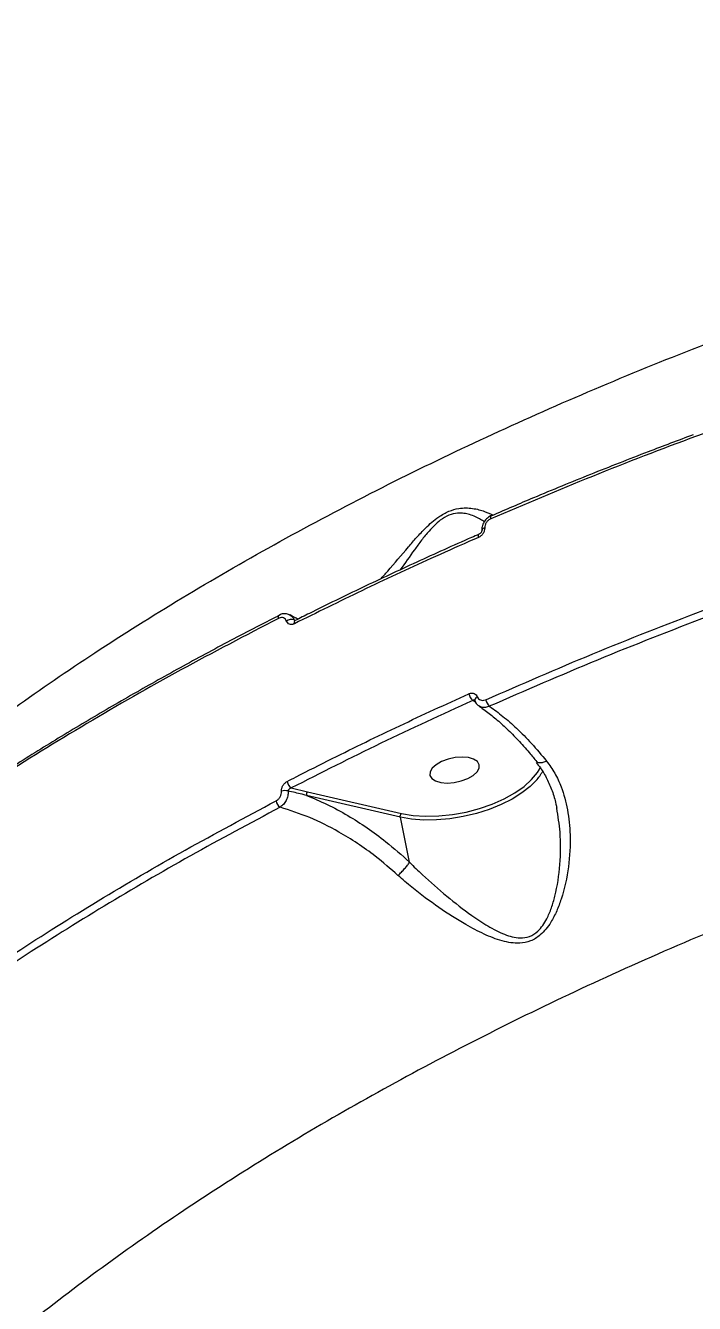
# Model space of a CAD drawing. Header units: millimetres. Extents: x -6901 to 7060, y -7557 to 6158.
# Drawn here: x -1327.3 to -1207.9, y 789.5 to 1017.5 of the extents above; entities that cross this region are included whole.
import ezdxf

# ---------------------------------------------------------------- set-up
doc = ezdxf.new("R2010")
doc.units = ezdxf.units.MM
for name, color, linetype in [('DIKOM_ОБЪЕКТ', 7, 'Continuous'), ('DIKOM_РАЗМЕР_ЗОНА', 7, 'Continuous'), ('DIKOM_РАЗМЕР_ОБЪЕКТА', 7, 'Continuous')]:
    doc.layers.add(name, color=color, linetype=linetype)
doc.styles.add('style1', font='arial.ttf', dxfattribs={"width": 0.8})
doc.dimstyles.new('1-50', dxfattribs={"dimtxt": 300, "dimasz": 200, "dimexe": 100, "dimexo": 0, "dimgap": 100, "dimtad": 1, "dimtxsty": 'style1', "dimcen": 200, "dimclrd": 7, "dimclre": 7, "dimclrt": 7, "dimadec": 1, "dimazin": 2, "dimtfac": 1, "dimtmove": 0, "dimatfit": 2, "dimfxl": 0, "dimlwd": 25, "dimlwe": 18, "dimarcsym": 0})

# ---------------------------------------------------------------- blocks, each defined once
blk = doc.blocks.new('*D2')
at = {"layer": 'Defpoints', "color": 0, "transparency": 16777216}
for p in [(-1102.73, 4151.17), (-5819.23, -4492.42), (4721.24, -4492.42)]:
    blk.add_point(p, dxfattribs=at)
at = {"layer": 'DIKOM_РАЗМЕР_ОБЪЕКТА', "color": 7, "lineweight": 18, "transparency": 16777216}
for p, q in [((-1102.73, 4151.17), (-5919.23, 4151.17)), ((4721.24, -4492.42), (-5919.23, -4492.42))]:
    blk.add_line(p, q, dxfattribs=at)
at = {"layer": 'DIKOM_РАЗМЕР_ОБЪЕКТА', "color": 7, "lineweight": 25, "transparency": 16777216}
blk.add_line((-5819.23, 3951.17), (-5819.23, -4292.42), dxfattribs=at)
at = {"layer": 'DIKOM_РАЗМЕР_ОБЪЕКТА', "color": 7, "transparency": 16777216}
for points in [[(-5852.56, 3951.17), (-5785.89, 3951.17), (-5819.23, 4151.17)], [(-5852.56, -4292.42), (-5785.89, -4292.42), (-5819.23, -4492.42)]]:
    blk.add_solid(points, dxfattribs=at)
at = {"layer": 'DIKOM_РАЗМЕР_ОБЪЕКТА', "color": 7, "transparency": 16777216, "insert": (-6072.4, -170.63), "char_height": 300, "attachment_point": 5, "rotation": 90, "style": 'style1'}
blk.add_mtext('8650', dxfattribs=at)
blk = doc.blocks.new('*D3')
at = {"layer": 'Defpoints', "color": 0, "transparency": 16777216}
for p in [(-1553.27, 6158.28), (-6450.85, -6312.94), (5659.92, -6312.94)]:
    blk.add_point(p, dxfattribs=at)
at = {"layer": 'DIKOM_РАЗМЕР_ЗОНА', "color": 7, "lineweight": 18, "transparency": 16777216}
for p, q in [((-1553.27, 6158.28), (-6550.85, 6158.28)), ((5659.92, -6312.94), (-6550.85, -6312.94))]:
    blk.add_line(p, q, dxfattribs=at)
at = {"layer": 'DIKOM_РАЗМЕР_ЗОНА', "color": 7, "lineweight": 25, "transparency": 16777216}
blk.add_line((-6450.85, 5958.28), (-6450.85, -6112.94), dxfattribs=at)
at = {"layer": 'DIKOM_РАЗМЕР_ЗОНА', "color": 7, "transparency": 16777216}
for points in [[(-6484.18, 5958.28), (-6417.52, 5958.28), (-6450.85, 6158.28)], [(-6484.18, -6112.94), (-6417.52, -6112.94), (-6450.85, -6312.94)]]:
    blk.add_solid(points, dxfattribs=at)
at = {"layer": 'DIKOM_РАЗМЕР_ЗОНА', "color": 7, "transparency": 16777216, "insert": (-6704.02, -77.33), "char_height": 300, "attachment_point": 5, "rotation": 90, "style": 'style1'}
blk.add_mtext('12500', dxfattribs=at)

msp = doc.modelspace()

# ---------------------------------------------------------------- linework, layer by layer
at = {"layer": 'DIKOM_ОБЪЕКТ', "color": 7, "linetype": 'Continuous', "lineweight": 15}
for p, q in [((-1244.198, 930.096), (-1244.167, 930.105)), ((-1245.886, 927.485), (-1245.886, 927.475)), ((-1282.04, 912.335), (-1282.004, 912.35)), ((-1279.372, 911.481), (-1279.2, 911.377)), ((-1246.925, 896.752), (-1247.512, 897.115)), ((-1235.68, 884.739), (-1235.42, 885.257)), ((-1279.877, 881.499), (-1276.968, 880.837)), ((-1276.968, 880.837), (-1260.213, 876.932)), ((-1260.424, 876.262), (-1277.182, 880.168)), ((-1258.78, 868.263), (-1260.424, 876.262))]:
    msp.add_line(p, q, dxfattribs=at)
at = {"layer": 'DIKOM_ОБЪЕКТ', "color": 7, "linetype": 'Continuous', "lineweight": 15, "flags": 128}
for points in [[(-1244.278, 929.543), (-1244.302, 929.697), (-1244.308, 929.832), (-1244.295, 929.944), (-1244.266, 930.029), (-1244.219, 930.084), (-1244.198, 930.096)], [(-1246.478, 926.212), (-1246.502, 926.371), (-1246.507, 926.51), (-1246.492, 926.624), (-1246.459, 926.709), (-1246.407, 926.761), (-1246.39, 926.77)], [(-1245.369, 927.893), (-1245.503, 927.849), (-1245.621, 927.796), (-1245.72, 927.737), (-1245.798, 927.673), (-1245.852, 927.605), (-1245.881, 927.535), (-1245.886, 927.485)], [(-1282.153, 911.768), (-1282.175, 911.923), (-1282.176, 912.06), (-1282.156, 912.176), (-1282.115, 912.266), (-1282.056, 912.326), (-1282.04, 912.335)], [(-1279.314, 910.804), (-1279.336, 910.964), (-1279.337, 911.105), (-1279.315, 911.222), (-1279.271, 911.311), (-1279.208, 911.369), (-1279.191, 911.378)], [(-1246.692, 897.782), (-1246.845, 897.673), (-1246.971, 897.555), (-1247.066, 897.433), (-1247.126, 897.311), (-1247.148, 897.195), (-1247.132, 897.088), (-1247.129, 897.08)], [(-1260.213, 876.932), (-1258.156, 876.598), (-1255.922, 876.457), (-1253.564, 876.514), (-1251.137, 876.767), (-1248.702, 877.211), (-1246.315, 877.833), (-1244.034, 878.62), (-1241.915, 879.553), (-1240.006, 880.609), (-1238.356, 881.763), (-1237.002, 882.988), (-1235.978, 884.253), (-1235.68, 884.739)], [(-1252.06, 882.376), (-1250.815, 882.47), (-1249.564, 882.744), (-1248.409, 883.176), (-1247.442, 883.731), (-1246.743, 884.363), (-1246.367, 885.023), (-1246.346, 885.656), (-1246.681, 886.211), (-1247.345, 886.643), (-1248.284, 886.917), (-1249.421, 887.011), (-1250.666, 886.917), (-1251.917, 886.643), (-1253.073, 886.211), (-1254.039, 885.656), (-1254.739, 885.023), (-1255.114, 884.363), (-1255.135, 883.731), (-1254.8, 883.176), (-1254.137, 882.744), (-1253.198, 882.47), (-1252.06, 882.376)], [(-1236.179, 882.839), (-1237.253, 881.768), (-1238.741, 880.606), (-1240.485, 879.523), (-1242.448, 878.542), (-1244.588, 877.684), (-1246.859, 876.968), (-1249.211, 876.409), (-1251.594, 876.019), (-1253.957, 875.807), (-1256.248, 875.777), (-1258.42, 875.93), (-1260.424, 876.262)]]:
    msp.add_lwpolyline(points, dxfattribs=at)
at = {"layer": 'DIKOM_ОБЪЕКТ', "color": 7, "linetype": 'Continuous', "lineweight": 15}
for centre, radius, start, end in [((-1279.883, 910.2), 1.379, 68.27061, 128.07708), ((-1246.077, 898.712), 2.146, 190.78216, 228.06459), ((-1242.999, 897.679), 2.233, 191.13783, 226.12259), ((-1278.813, 883.012), 1.85, 191.05422, 234.88341), ((-1242.476, 888.469), 8.447, 318.20148, 331.89878), ((-1280.929, 878.818), 2.206, 77.05121, 108.52683), ((-1276.468, 880.308), 0.728, 133.37173, 191.14078), ((-1280.773, 879.561), 1.874, 191.46395, 233.68724)]:
    msp.add_arc(centre, radius, start, end, dxfattribs=at)
for points, knots in [([(-1392.428, 837.204), (-1390.636, 839.493), (-1385.931, 845.498), (-1377.088, 855.126), (-1366.055, 866.05), (-1354.065, 876.705), (-1341.239, 887.063), (-1327.642, 897.102), (-1313.056, 906.985), (-1297.489, 916.67), (-1280.974, 926.118), (-1263.868, 935.126), (-1246.245, 943.671), (-1228.187, 951.745), (-1209.403, 959.476), (-1189.93, 966.825), (-1169.821, 973.755), (-1149.504, 980.119), (-1129.055, 985.908), (-1108.549, 991.127), (-1087.663, 995.858), (-1066.456, 1000.064), (-1044.996, 1003.717), (-1023.733, 1006.743), (-1002.738, 1009.144), (-982.07, 1010.939), (-961.411, 1012.155), (-940.837, 1012.763), (-920.418, 1012.751), (-901.998, 1012.152), (-885.482, 1011.167), (-875.763, 1010.265), (-870.898, 1009.814)], [0, 0, 0, 0, 0.0213229, 0.0559646, 0.0906345, 0.1252764, 0.1589414, 0.1926323, 0.2262974, 0.2609393, 0.2956097, 0.3302517, 0.3639414, 0.3976567, 0.4313463, 0.4660117, 0.5007054, 0.5353709, 0.5691159, 0.6028868, 0.6366318, 0.6713524, 0.7061012, 0.7408219, 0.7746511, 0.8085063, 0.8423356, 0.8771407, 0.9119739, 0.946779, 0.9733646, 1, 1, 1, 1]), ([(-1159.577, 960.392), (-1162.937, 959.364), (-1172.765, 956.358), (-1188.839, 951.052), (-1207.694, 944.317), (-1226.244, 937.182), (-1238.267, 932.089), (-1244.278, 929.543)], [0, 0, 0, 0, 0.1144542, 0.3347648, 0.5550757, 0.7775382, 1, 1, 1, 1]), ([(-1208.153, 944.518), (-1210.848, 943.51), (-1217.025, 941.202), (-1226.526, 937.445), (-1235.843, 933.641), (-1241.658, 931.134), (-1244.148, 930.061)], [0, 0, 0, 0, 0.2198, 0.5037104, 0.7875387, 1, 1, 1, 1]), ([(-1263.966, 918.769), (-1263.531, 919.241), (-1261.934, 920.977), (-1259.803, 923.599), (-1257.524, 926.207), (-1255.778, 928.065), (-1253.85, 929.773), (-1251.766, 930.957), (-1249.624, 931.543), (-1247.423, 931.449), (-1245.402, 930.901), (-1244.36, 930.407), (-1243.876, 930.177)], [0, 0, 0, 0, 0.0734588, 0.2698643, 0.3443268, 0.4196743, 0.5192718, 0.5902008, 0.6609147, 0.7738117, 0.8949212, 1, 1, 1, 1]), ([(-1245.456, 928.967), (-1245.667, 929.121), (-1246.378, 929.638), (-1247.622, 930.182), (-1249.054, 930.527), (-1250.27, 930.584), (-1251.739, 930.267), (-1253.58, 929.171), (-1255.211, 927.507), (-1256.672, 925.695), (-1258.406, 923.315), (-1259.618, 921.596), (-1260.454, 920.412)], [0, 0, 0, 0, 0.063528, 0.2136133, 0.2799543, 0.3460645, 0.4252038, 0.5038808, 0.6184768, 0.7088179, 0.7993426, 1, 1, 1, 1]), ([(-1244.193, 930.086), (-1244.241, 930.068), (-1244.562, 929.953), (-1245.094, 929.532), (-1245.637, 928.794), (-1245.905, 928.057), (-1245.865, 927.622), (-1245.852, 927.486)], [0, 0, 0, 0, 0.0481347, 0.3170406, 0.5927465, 0.8722055, 1, 1, 1, 1]), ([(-1244.278, 929.543), (-1244.429, 929.462), (-1244.732, 929.299), (-1245.092, 928.891), (-1245.321, 928.424), (-1245.376, 928.081), (-1245.37, 927.912), (-1245.369, 927.893)], [0, 0, 0, 0, 0.2486903, 0.4975514, 0.7389623, 0.9703172, 1, 1, 1, 1]), ([(-1246.478, 926.212), (-1247.049, 925.961), (-1249.905, 924.709), (-1256.9, 921.579), (-1267.348, 916.733), (-1275.324, 912.781), (-1279.314, 910.804)], [0, 0, 0, 0, 0.0507702, 0.2538567, 0.6267003, 1, 1, 1, 1]), ([(-1246.387, 926.763), (-1246.826, 926.574), (-1250.586, 924.957), (-1257.531, 921.801), (-1267.185, 917.287), (-1274.401, 913.8), (-1278.342, 911.794), (-1279.185, 911.365)], [0, 0, 0, 0, 0.0387605, 0.3321963, 0.6262615, 0.9200775, 1, 1, 1, 1]), ([(-1245.369, 927.893), (-1245.38, 927.716), (-1245.401, 927.375), (-1245.655, 926.877), (-1246.018, 926.462), (-1246.325, 926.295), (-1246.478, 926.212)], [0, 0, 0, 0, 0.259227, 0.502189, 0.7511387, 1, 1, 1, 1]), ([(-1245.888, 927.477), (-1245.887, 927.463), (-1245.884, 927.425), (-1245.906, 927.308), (-1245.967, 927.166), (-1246.063, 927.019), (-1246.194, 926.886), (-1246.318, 926.8), (-1246.377, 926.778), (-1246.393, 926.773)], [0, 0, 0, 0, 0.0965921, 0.2579668, 0.4041941, 0.5574511, 0.7379759, 0.9318649, 1, 1, 1, 1]), ([(-1245.19, 897.248), (-1238.857, 900.005), (-1226.192, 905.518), (-1206.439, 913.272), (-1186.205, 920.663), (-1172.314, 925.194), (-1165.369, 927.46)], [0, 0, 0, 0, 0.2485951, 0.4971904, 0.7485952, 1, 1, 1, 1]), ([(-1164.905, 926.213), (-1171.758, 923.978), (-1185.464, 919.509), (-1205.584, 912.171), (-1225.375, 904.413), (-1238.156, 898.851), (-1244.546, 896.07)], [0, 0, 0, 0, 0.248595, 0.49719, 0.7485947, 1, 1, 1, 1]), ([(-1281.982, 912.307), (-1282.984, 911.803), (-1287.096, 909.734), (-1294.138, 905.998), (-1303.1, 901.101), (-1311.862, 896.102), (-1320.428, 891.016), (-1328.791, 885.846), (-1336.925, 880.593), (-1343.2, 876.41), (-1346.682, 873.956), (-1347.608, 873.303)], [0, 0, 0, 0, 0.0418365, 0.1717669, 0.3018173, 0.4319587, 0.5621647, 0.692405, 0.8226429, 0.9528447, 1, 1, 1, 1]), ([(-1280.1, 912.296), (-1280.192, 912.361), (-1280.49, 912.572), (-1281.125, 912.608), (-1281.703, 912.531), (-1281.974, 912.35), (-1282.029, 912.314)], [0, 0, 0, 0, 0.1663084, 0.5381541, 0.9070991, 1, 1, 1, 1]), ([(-1278.648, 911.637), (-1278.765, 911.684), (-1279.218, 911.866), (-1279.725, 912.167), (-1280.1, 912.39)], [0, 0, 0, 0, 0.2595423, 1, 1, 1, 1]), ([(-1280.095, 912.305), (-1279.967, 912.234), (-1279.647, 912.054), (-1279.475, 911.697), (-1279.372, 911.481)], [0, 0, 0, 0, 0.3977829, 1, 1, 1, 1]), ([(-978.739, 910.945), (-985.626, 910.298), (-999.405, 909.003), (-1020.211, 906.308), (-1041.241, 903.041), (-1062.445, 899.131), (-1083.747, 894.594), (-1104.68, 889.523), (-1125.179, 883.95), (-1145.194, 877.915), (-1165.05, 871.319), (-1184.669, 864.161), (-1203.975, 856.454), (-1222.55, 848.363), (-1240.346, 839.926), (-1257.334, 831.184), (-1273.787, 821.998), (-1289.622, 812.381), (-1304.77, 802.356), (-1318.906, 792.136), (-1332.003, 781.761), (-1344.059, 771.271), (-1355.264, 760.502), (-1365.54, 749.478), (-1374.829, 738.232), (-1382.935, 727), (-1389.856, 715.819), (-1395.615, 704.725), (-1400.301, 693.545), (-1403.848, 682.316), (-1406.226, 671.074), (-1407.276, 660.838), (-1407.382, 651.587), (-1406.843, 646.09), (-1406.574, 643.339)], [0, 0, 0, 0, 0.0311784, 0.0623809, 0.0935594, 0.1256442, 0.1577551, 0.1898399, 0.2210202, 0.2522244, 0.2834046, 0.3154897, 0.3476009, 0.3796861, 0.410889, 0.4421158, 0.4733188, 0.5054257, 0.5375585, 0.5696653, 0.6009195, 0.6321978, 0.6634522, 0.69561, 0.7277939, 0.7599519, 0.7912842, 0.8226405, 0.8539729, 0.886209, 0.918471, 0.9507073, 0.9753304, 1, 1, 1, 1]), ([(-1282.153, 911.768), (-1288.018, 908.72), (-1299.749, 902.623), (-1316.507, 893.002), (-1332.67, 883.071), (-1342.779, 876.181), (-1347.834, 872.736)], [0, 0, 0, 0, 0.2485956, 0.4971903, 0.7485947, 1, 1, 1, 1]), ([(-1280.733, 911.286), (-1280.795, 911.409), (-1280.92, 911.657), (-1281.252, 911.871), (-1281.648, 911.934), (-1281.961, 911.861), (-1282.126, 911.781), (-1282.153, 911.768)], [0, 0, 0, 0, 0.2376803, 0.4754961, 0.7137191, 0.9520138, 1, 1, 1, 1]), ([(-1279.314, 910.804), (-1279.342, 910.791), (-1279.507, 910.712), (-1279.821, 910.639), (-1280.215, 910.703), (-1280.547, 910.916), (-1280.671, 911.163), (-1280.733, 911.286)], [0, 0, 0, 0, 0.0489161, 0.2870972, 0.5249214, 0.7625062, 1, 1, 1, 1]), ([(-1279.372, 911.481), (-1279.354, 911.438), (-1279.331, 911.381), (-1279.285, 911.354), (-1279.273, 911.347)], [0, 0, 0, 0, 0.7501881, 1, 1, 1, 1]), ([(-1279.197, 911.378), (-1279.216, 911.368), (-1279.271, 911.34), (-1279.301, 911.343), (-1279.295, 911.341), (-1279.293, 911.341)], [0, 0, 0, 0, 0.2923186, 0.8315572, 1, 1, 1, 1]), ([(-1248.186, 898.31), (-1248.156, 898.323), (-1247.983, 898.396), (-1247.653, 898.459), (-1247.238, 898.382), (-1246.889, 898.158), (-1246.757, 897.907), (-1246.692, 897.782)], [0, 0, 0, 0, 0.0489188, 0.2870778, 0.5249891, 0.76252, 1, 1, 1, 1]), ([(-1280.629, 882.657), (-1280.097, 882.932), (-1277.435, 884.305), (-1270.799, 887.66), (-1260.581, 892.648), (-1252.319, 896.422), (-1248.186, 898.31)], [0, 0, 0, 0, 0.0507703, 0.2538546, 0.626699, 1, 1, 1, 1]), ([(-1247.512, 897.115), (-1253.024, 894.591), (-1264.061, 889.536), (-1274.601, 884.18), (-1279.877, 881.499)], [0, 0, 0, 0, 0.4994512, 1, 1, 1, 1]), ([(-1247.134, 897.087), (-1247.15, 897.099), (-1247.204, 897.139), (-1247.327, 897.157), (-1247.441, 897.142), (-1247.501, 897.119), (-1247.512, 897.115)], [0, 0, 0, 0, 0.15983, 0.540593, 0.9217631, 1, 1, 1, 1]), ([(-1247.135, 897.096), (-1247.137, 897.098), (-1247.14, 897.102), (-1247.133, 897.082), (-1247.128, 897.07)], [0, 0, 0, 0, 0.4003332, 1, 1, 1, 1]), ([(-1247.116, 897.085), (-1247.103, 897.04), (-1247.008, 896.725), (-1246.75, 896.361), (-1246.428, 896.195), (-1246.353, 896.157)], [0, 0, 0, 0, 0.1150378, 0.7952424, 1, 1, 1, 1]), ([(-1246.692, 897.782), (-1246.626, 897.656), (-1246.494, 897.404), (-1246.142, 897.178), (-1245.725, 897.1), (-1245.393, 897.162), (-1245.219, 897.236), (-1245.19, 897.248)], [0, 0, 0, 0, 0.2377354, 0.4755349, 0.7137496, 0.9520107, 1, 1, 1, 1]), ([(-1246.361, 896.074), (-1245.997, 895.831), (-1245.023, 895.182), (-1243.362, 893.84), (-1241.409, 892.085), (-1239.419, 890.07), (-1237.635, 888.1), (-1236.529, 886.721), (-1236.083, 886.165)], [0, 0, 0, 0, 0.1124948, 0.3002659, 0.489611, 0.6800326, 0.8709804, 1, 1, 1, 1]), ([(-1244.546, 896.07), (-1244.594, 896.049), (-1244.879, 895.924), (-1245.415, 895.824), (-1245.992, 895.886), (-1246.244, 896.077), (-1246.32, 896.135)], [0, 0, 0, 0, 0.0764922, 0.4561354, 0.8357652, 1, 1, 1, 1]), ([(-1244.546, 896.07), (-1244.517, 896.05), (-1243.714, 895.513), (-1242.107, 894.32), (-1239.614, 892.128), (-1236.999, 889.489), (-1235.221, 887.359), (-1234.326, 886.287)], [0, 0, 0, 0, 0.0088932, 0.2417855, 0.4772786, 0.7368196, 1, 1, 1, 1]), ([(-1234.326, 886.287), (-1233.82, 885.583), (-1232.798, 884.161), (-1231.488, 881.264), (-1230.482, 877.587), (-1230.006, 872.778), (-1230.296, 867.383), (-1231.271, 862.803), (-1232.495, 859.526), (-1233.63, 857.289), (-1235.158, 855.33), (-1237.157, 854.094), (-1239.514, 853.642), (-1242.344, 854.123), (-1245.522, 855.38), (-1249.291, 857.367), (-1253.612, 860.139), (-1257.694, 863.163), (-1260.02, 865.183), (-1260.842, 865.897)], [0, 0, 0, 0, 0.0443362, 0.089588, 0.159953, 0.2324655, 0.3224979, 0.41521, 0.4503605, 0.4859276, 0.5329415, 0.566424, 0.5998053, 0.653098, 0.7102647, 0.7686667, 0.8578766, 0.9497897, 1, 1, 1, 1]), ([(-1236.19, 886.055), (-1235.933, 885.741), (-1235.199, 884.847), (-1234.235, 883.146), (-1233.307, 880.985), (-1232.748, 879.209), (-1232.565, 878.14), (-1232.523, 877.891)], [0, 0, 0, 0, 0.1386934, 0.3952679, 0.6575791, 0.9201242, 1, 1, 1, 1]), ([(-1234.326, 886.287), (-1234.364, 886.268), (-1234.534, 886.185), (-1234.928, 886.029), (-1235.452, 885.931), (-1235.874, 885.979), (-1235.99, 886.133), (-1236.031, 886.186)], [0, 0, 0, 0, 0.0508752, 0.2255086, 0.5323062, 0.839105, 1, 1, 1, 1]), ([(-1281.63, 880.91), (-1281.624, 881.089), (-1281.613, 881.437), (-1281.387, 881.951), (-1281.056, 882.386), (-1280.771, 882.567), (-1280.629, 882.657)], [0, 0, 0, 0, 0.259236, 0.5021571, 0.7511276, 1, 1, 1, 1]), ([(-1282.609, 879.189), (-1282.47, 879.278), (-1282.192, 879.456), (-1281.865, 879.885), (-1281.662, 880.368), (-1281.619, 880.719), (-1281.629, 880.89), (-1281.63, 880.91)], [0, 0, 0, 0, 0.2486548, 0.4975029, 0.73892, 0.9703328, 1, 1, 1, 1]), ([(-1280.435, 880.968), (-1280.433, 880.935), (-1280.419, 880.651), (-1280.482, 880.067), (-1280.782, 879.253), (-1281.264, 878.52), (-1281.677, 878.207), (-1281.882, 878.051)], [0, 0, 0, 0, 0.0300383, 0.263949, 0.5066493, 0.7544398, 1, 1, 1, 1]), ([(-1279.877, 881.499), (-1279.951, 881.475), (-1280.095, 881.429), (-1280.276, 881.304), (-1280.391, 881.161), (-1280.432, 881.043), (-1280.434, 880.984), (-1280.435, 880.968)], [0, 0, 0, 0, 0.2735689, 0.5342488, 0.7687731, 0.9341592, 1, 1, 1, 1]), ([(-1277.182, 880.168), (-1277.443, 880.234), (-1278.525, 880.511), (-1279.611, 880.771), (-1280.435, 880.968)], [0, 0, 0, 0, 0.2408306, 1, 1, 1, 1]), ([(-1350.096, 837.602), (-1347.775, 839.279), (-1340.988, 844.181), (-1329.178, 852.147), (-1314.395, 861.422), (-1298.925, 870.479), (-1288.048, 876.286), (-1282.609, 879.189)], [0, 0, 0, 0, 0.1144536, 0.3347649, 0.5550756, 0.7775373, 1, 1, 1, 1]), ([(-1281.882, 878.051), (-1287.257, 875.183), (-1298.007, 869.446), (-1313.402, 860.443), (-1328.21, 851.162), (-1340.089, 843.154), (-1346.905, 838.231), (-1349.22, 836.558)], [0, 0, 0, 0, 0.2203112, 0.4406212, 0.6630832, 0.8855455, 1, 1, 1, 1]), ([(-1260.842, 865.897), (-1262.176, 867.063), (-1264.528, 869.117), (-1268.089, 871.652), (-1271.991, 874.061), (-1276.636, 876.399), (-1280.121, 877.496), (-1281.882, 878.051)], [0, 0, 0, 0, 0.2022628, 0.3564045, 0.5119934, 0.7532518, 1, 1, 1, 1]), ([(-1277.182, 880.168), (-1275.954, 879.66), (-1273.483, 878.638), (-1269.856, 876.674), (-1266.341, 874.434), (-1262.627, 871.715), (-1260.168, 869.508), (-1258.78, 868.263)], [0, 0, 0, 0, 0.1948091, 0.3916438, 0.5750656, 0.7602119, 1, 1, 1, 1]), ([(-1260.424, 876.262), (-1260.43, 876.313), (-1260.443, 876.414), (-1260.418, 876.584), (-1260.362, 876.743), (-1260.294, 876.851), (-1260.241, 876.908), (-1260.219, 876.926), (-1260.213, 876.932)], [0, 0, 0, 0, 0.2147247, 0.4293659, 0.6439513, 0.8586657, 0.9553132, 1, 1, 1, 1]), ([(-1258.781, 868.243), (-1258.779, 868.24), (-1258.035, 867.484), (-1255.876, 865.408), (-1252.175, 862.14), (-1248.243, 859.118), (-1244.828, 856.813), (-1242.412, 855.557), (-1240.474, 854.902), (-1238.973, 854.666), (-1237.342, 854.882), (-1235.586, 856.031), (-1234.333, 857.931), (-1233.432, 860.094), (-1232.497, 863.331), (-1231.813, 867.86), (-1231.76, 873.184), (-1232.278, 876.464), (-1232.504, 877.891)], [0, 0, 0, 0, 0.0001928, 0.061155, 0.1719971, 0.2829525, 0.352317, 0.4215, 0.45208, 0.4825539, 0.5190309, 0.5552982, 0.6081205, 0.6497637, 0.6914908, 0.8027969, 0.9141806, 1, 1, 1, 1]), ([(-1260.842, 865.897), (-1260.822, 865.914), (-1260.625, 866.09), (-1260.218, 866.482), (-1259.647, 867.099), (-1259.127, 867.728), (-1258.897, 868.071), (-1258.781, 868.243)], [0, 0, 0, 0, 0.0262402, 0.2630904, 0.5087185, 0.7543557, 1, 1, 1, 1]), ([(-1258.78, 868.263), (-1258.779, 868.259), (-1258.778, 868.252), (-1258.779, 868.246), (-1258.781, 868.243), (-1258.781, 868.243)], [0, 0, 0, 0, 0.5062581, 0.9237422, 1, 1, 1, 1])]:
    msp.add_open_spline(points, degree=3, knots=knots, dxfattribs=at)

# ---------------------------------------------------------------- dimensions: what is measured, and where the dimension line sits
at = {"layer": 'DIKOM_РАЗМЕР_ЗОНА'}
dim = msp.add_linear_dim(base=(-6450.85, -6312.937), p1=(-1553.272, 6158.285), p2=(5659.925, -6312.937), angle=90, text='12500', dimstyle='1-50', dxfattribs=at)
dim.commit()
dim.dimension.update_dxf_attribs({"geometry": '*D3', "text_midpoint": (-6450.85, -77.326), "dimtype": 160})
at = {"layer": 'DIKOM_РАЗМЕР_ОБЪЕКТА'}
dim = msp.add_linear_dim(base=(-5819.225, -4492.425), p1=(-1102.732, 4151.169), p2=(4721.24, -4492.425), angle=90, text='8650', dimstyle='1-50', dxfattribs=at)
dim.commit()
dim.dimension.update_dxf_attribs({"geometry": '*D2', "text_midpoint": (-5819.225, -170.628), "dimtype": 160})

doc.saveas('drawing.dxf')
